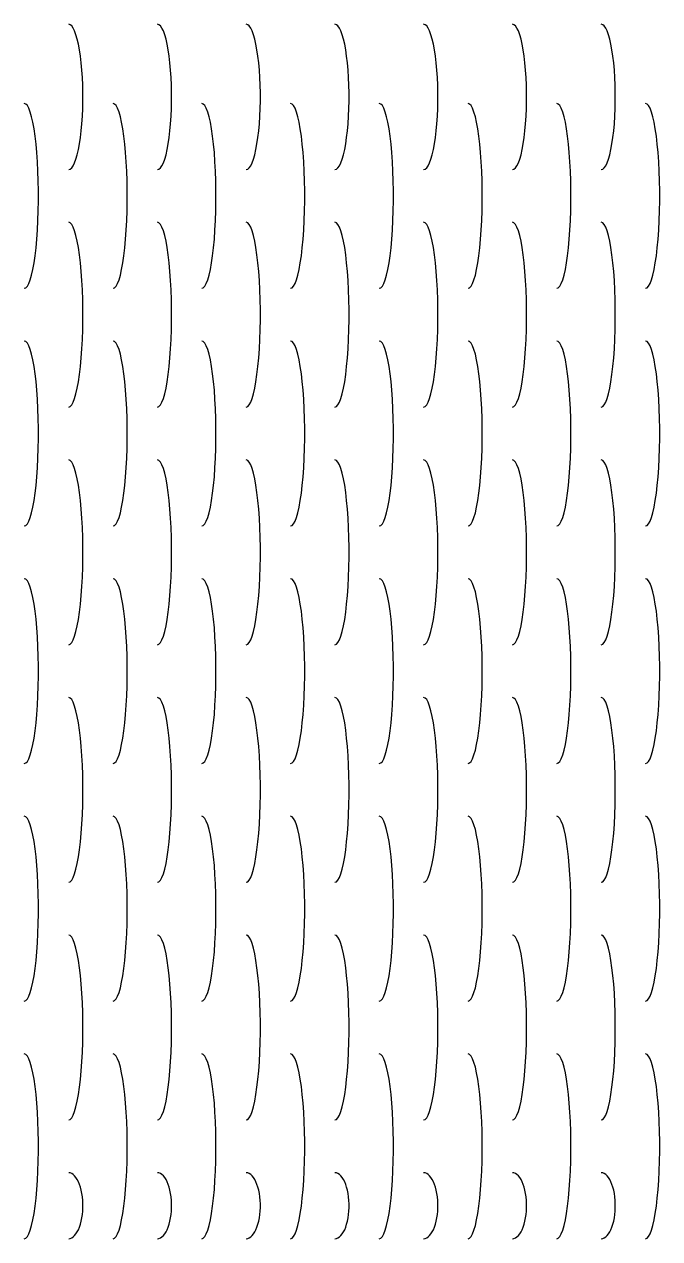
# Model space of a CAD drawing. Header units: millimetres. Extents: x 1.7 to 100.2, y 4 to 96.
# Drawn here: x 1.7 to 49.8, y 4 to 96 of the extents above; entities that cross this region are included whole.
import ezdxf

# ---------------------------------------------------------------- set-up
doc = ezdxf.new("R2010")
doc.units = ezdxf.units.MM
doc.layers.add('CUT', color=1, linetype='Continuous')

msp = doc.modelspace()

# ---------------------------------------------------------------- linework, layer by layer
at = {"layer": 'CUT'}
for points in [[(5.04, 85), (5.156, 85.032), (5.271, 85.129), (5.383, 85.288), (5.491, 85.508), (5.594, 85.787), (5.691, 86.121), (5.779, 86.507), (5.859, 86.939), (5.93, 87.413), (5.99, 87.924), (6.039, 88.464), (6.076, 89.029), (6.101, 89.61), (6.114, 90.202), (6.114, 90.798), (6.101, 91.39), (6.076, 91.971), (6.039, 92.536), (5.99, 93.076), (5.93, 93.587), (5.859, 94.061), (5.779, 94.493), (5.691, 94.879), (5.594, 95.213), (5.491, 95.492), (5.383, 95.712), (5.271, 95.871), (5.156, 95.968), (5.04, 96)], [(11.76, 85), (11.876, 85.032), (11.991, 85.129), (12.103, 85.288), (12.211, 85.508), (12.314, 85.787), (12.411, 86.121), (12.499, 86.507), (12.579, 86.939), (12.65, 87.413), (12.71, 87.924), (12.759, 88.464), (12.796, 89.029), (12.821, 89.61), (12.834, 90.202), (12.834, 90.798), (12.821, 91.39), (12.796, 91.971), (12.759, 92.536), (12.71, 93.076), (12.65, 93.587), (12.579, 94.061), (12.499, 94.493), (12.411, 94.879), (12.314, 95.213), (12.211, 95.492), (12.103, 95.712), (11.991, 95.871), (11.876, 95.968), (11.76, 96)], [(18.48, 85), (18.596, 85.032), (18.711, 85.129), (18.823, 85.288), (18.931, 85.508), (19.034, 85.787), (19.131, 86.121), (19.219, 86.507), (19.299, 86.939), (19.37, 87.413), (19.43, 87.924), (19.479, 88.464), (19.516, 89.029), (19.541, 89.61), (19.554, 90.202), (19.554, 90.798), (19.541, 91.39), (19.516, 91.971), (19.479, 92.536), (19.43, 93.076), (19.37, 93.587), (19.299, 94.061), (19.219, 94.493), (19.131, 94.879), (19.034, 95.213), (18.931, 95.492), (18.823, 95.712), (18.711, 95.871), (18.596, 95.968), (18.48, 96)], [(25.2, 85), (25.316, 85.032), (25.431, 85.129), (25.543, 85.288), (25.651, 85.508), (25.754, 85.787), (25.851, 86.121), (25.939, 86.507), (26.019, 86.939), (26.09, 87.413), (26.15, 87.924), (26.199, 88.464), (26.236, 89.029), (26.261, 89.61), (26.274, 90.202), (26.274, 90.798), (26.261, 91.39), (26.236, 91.971), (26.199, 92.536), (26.15, 93.076), (26.09, 93.587), (26.019, 94.061), (25.939, 94.493), (25.851, 94.879), (25.754, 95.213), (25.651, 95.492), (25.543, 95.712), (25.431, 95.871), (25.316, 95.968), (25.2, 96)], [(31.92, 85), (32.036, 85.032), (32.151, 85.129), (32.263, 85.288), (32.371, 85.508), (32.474, 85.787), (32.571, 86.121), (32.659, 86.507), (32.739, 86.939), (32.81, 87.413), (32.87, 87.924), (32.919, 88.464), (32.956, 89.029), (32.981, 89.61), (32.994, 90.202), (32.994, 90.798), (32.981, 91.39), (32.956, 91.971), (32.919, 92.536), (32.87, 93.076), (32.81, 93.587), (32.739, 94.061), (32.659, 94.493), (32.571, 94.879), (32.474, 95.213), (32.371, 95.492), (32.263, 95.712), (32.151, 95.871), (32.036, 95.968), (31.92, 96)], [(38.64, 85), (38.756, 85.032), (38.871, 85.129), (38.983, 85.288), (39.091, 85.508), (39.194, 85.787), (39.291, 86.121), (39.379, 86.507), (39.459, 86.939), (39.53, 87.413), (39.59, 87.924), (39.639, 88.464), (39.676, 89.029), (39.701, 89.61), (39.714, 90.202), (39.714, 90.798), (39.701, 91.39), (39.676, 91.971), (39.639, 92.536), (39.59, 93.076), (39.53, 93.587), (39.459, 94.061), (39.379, 94.493), (39.291, 94.879), (39.194, 95.213), (39.091, 95.492), (38.983, 95.712), (38.871, 95.871), (38.756, 95.968), (38.64, 96)], [(45.36, 85), (45.476, 85.032), (45.591, 85.129), (45.703, 85.288), (45.811, 85.508), (45.914, 85.787), (46.011, 86.121), (46.099, 86.507), (46.179, 86.939), (46.25, 87.413), (46.31, 87.924), (46.359, 88.464), (46.396, 89.029), (46.421, 89.61), (46.434, 90.202), (46.434, 90.798), (46.421, 91.39), (46.396, 91.971), (46.359, 92.536), (46.31, 93.076), (46.25, 93.587), (46.179, 94.061), (46.099, 94.493), (46.011, 94.879), (45.914, 95.213), (45.811, 95.492), (45.703, 95.712), (45.591, 95.871), (45.476, 95.968), (45.36, 96)], [(1.68, 76), (1.796, 76.041), (1.911, 76.164), (2.023, 76.366), (2.131, 76.647), (2.234, 77.002), (2.331, 77.427), (2.419, 77.918), (2.499, 78.468), (2.57, 79.072), (2.63, 79.721), (2.679, 80.409), (2.716, 81.127), (2.741, 81.868), (2.754, 82.621), (2.754, 83.379), (2.741, 84.132), (2.716, 84.873), (2.679, 85.591), (2.63, 86.279), (2.57, 86.928), (2.499, 87.532), (2.419, 88.082), (2.331, 88.573), (2.234, 88.998), (2.131, 89.353), (2.023, 89.634), (1.911, 89.836), (1.796, 89.959), (1.68, 90)], [(8.4, 76), (8.516, 76.041), (8.631, 76.164), (8.743, 76.366), (8.851, 76.647), (8.954, 77.002), (9.051, 77.427), (9.139, 77.918), (9.219, 78.468), (9.29, 79.072), (9.35, 79.721), (9.399, 80.409), (9.436, 81.127), (9.461, 81.868), (9.474, 82.621), (9.474, 83.379), (9.461, 84.132), (9.436, 84.873), (9.399, 85.591), (9.35, 86.279), (9.29, 86.928), (9.219, 87.532), (9.139, 88.082), (9.051, 88.573), (8.954, 88.998), (8.851, 89.353), (8.743, 89.634), (8.631, 89.836), (8.516, 89.959), (8.4, 90)], [(15.12, 76), (15.236, 76.041), (15.351, 76.164), (15.463, 76.366), (15.571, 76.647), (15.674, 77.002), (15.771, 77.427), (15.859, 77.918), (15.939, 78.468), (16.01, 79.072), (16.07, 79.721), (16.119, 80.409), (16.156, 81.127), (16.181, 81.868), (16.194, 82.621), (16.194, 83.379), (16.181, 84.132), (16.156, 84.873), (16.119, 85.591), (16.07, 86.279), (16.01, 86.928), (15.939, 87.532), (15.859, 88.082), (15.771, 88.573), (15.674, 88.998), (15.571, 89.353), (15.463, 89.634), (15.351, 89.836), (15.236, 89.959), (15.12, 90)], [(21.84, 76), (21.956, 76.041), (22.071, 76.164), (22.183, 76.366), (22.291, 76.647), (22.394, 77.002), (22.491, 77.427), (22.579, 77.918), (22.659, 78.468), (22.73, 79.072), (22.79, 79.721), (22.839, 80.409), (22.876, 81.127), (22.901, 81.868), (22.914, 82.621), (22.914, 83.379), (22.901, 84.132), (22.876, 84.873), (22.839, 85.591), (22.79, 86.279), (22.73, 86.928), (22.659, 87.532), (22.579, 88.082), (22.491, 88.573), (22.394, 88.998), (22.291, 89.353), (22.183, 89.634), (22.071, 89.836), (21.956, 89.959), (21.84, 90)], [(28.56, 76), (28.676, 76.041), (28.791, 76.164), (28.903, 76.366), (29.011, 76.647), (29.114, 77.002), (29.211, 77.427), (29.299, 77.918), (29.379, 78.468), (29.45, 79.072), (29.51, 79.721), (29.559, 80.409), (29.596, 81.127), (29.621, 81.868), (29.634, 82.621), (29.634, 83.379), (29.621, 84.132), (29.596, 84.873), (29.559, 85.591), (29.51, 86.279), (29.45, 86.928), (29.379, 87.532), (29.299, 88.082), (29.211, 88.573), (29.114, 88.998), (29.011, 89.353), (28.903, 89.634), (28.791, 89.836), (28.676, 89.959), (28.56, 90)], [(35.28, 76), (35.396, 76.041), (35.511, 76.164), (35.623, 76.366), (35.731, 76.647), (35.834, 77.002), (35.931, 77.427), (36.019, 77.918), (36.099, 78.468), (36.17, 79.072), (36.23, 79.721), (36.279, 80.409), (36.316, 81.127), (36.341, 81.868), (36.354, 82.621), (36.354, 83.379), (36.341, 84.132), (36.316, 84.873), (36.279, 85.591), (36.23, 86.279), (36.17, 86.928), (36.099, 87.532), (36.019, 88.082), (35.931, 88.573), (35.834, 88.998), (35.731, 89.353), (35.623, 89.634), (35.511, 89.836), (35.396, 89.959), (35.28, 90)], [(42, 76), (42.116, 76.041), (42.231, 76.164), (42.343, 76.366), (42.451, 76.647), (42.554, 77.002), (42.651, 77.427), (42.739, 77.918), (42.819, 78.468), (42.89, 79.072), (42.95, 79.721), (42.999, 80.409), (43.036, 81.127), (43.061, 81.868), (43.074, 82.621), (43.074, 83.379), (43.061, 84.132), (43.036, 84.873), (42.999, 85.591), (42.95, 86.279), (42.89, 86.928), (42.819, 87.532), (42.739, 88.082), (42.651, 88.573), (42.554, 88.998), (42.451, 89.353), (42.343, 89.634), (42.231, 89.836), (42.116, 89.959), (42, 90)], [(48.72, 76), (48.836, 76.041), (48.951, 76.164), (49.063, 76.366), (49.171, 76.647), (49.274, 77.002), (49.371, 77.427), (49.459, 77.918), (49.539, 78.468), (49.61, 79.072), (49.67, 79.721), (49.719, 80.409), (49.756, 81.127), (49.781, 81.868), (49.794, 82.621), (49.794, 83.379), (49.781, 84.132), (49.756, 84.873), (49.719, 85.591), (49.67, 86.279), (49.61, 86.928), (49.539, 87.532), (49.459, 88.082), (49.371, 88.573), (49.274, 88.998), (49.171, 89.353), (49.063, 89.634), (48.951, 89.836), (48.836, 89.959), (48.72, 90)], [(5.04, 67), (5.156, 67.041), (5.271, 67.164), (5.383, 67.366), (5.491, 67.647), (5.594, 68.002), (5.691, 68.427), (5.779, 68.918), (5.859, 69.468), (5.93, 70.072), (5.99, 70.721), (6.039, 71.409), (6.076, 72.127), (6.101, 72.868), (6.114, 73.621), (6.114, 74.379), (6.101, 75.132), (6.076, 75.873), (6.039, 76.591), (5.99, 77.279), (5.93, 77.928), (5.859, 78.532), (5.779, 79.082), (5.691, 79.573), (5.594, 79.998), (5.491, 80.353), (5.383, 80.634), (5.271, 80.836), (5.156, 80.959), (5.04, 81)], [(11.76, 67), (11.876, 67.041), (11.991, 67.164), (12.103, 67.366), (12.211, 67.647), (12.314, 68.002), (12.411, 68.427), (12.499, 68.918), (12.579, 69.468), (12.65, 70.072), (12.71, 70.721), (12.759, 71.409), (12.796, 72.127), (12.821, 72.868), (12.834, 73.621), (12.834, 74.379), (12.821, 75.132), (12.796, 75.873), (12.759, 76.591), (12.71, 77.279), (12.65, 77.928), (12.579, 78.532), (12.499, 79.082), (12.411, 79.573), (12.314, 79.998), (12.211, 80.353), (12.103, 80.634), (11.991, 80.836), (11.876, 80.959), (11.76, 81)], [(18.48, 67), (18.596, 67.041), (18.711, 67.164), (18.823, 67.366), (18.931, 67.647), (19.034, 68.002), (19.131, 68.427), (19.219, 68.918), (19.299, 69.468), (19.37, 70.072), (19.43, 70.721), (19.479, 71.409), (19.516, 72.127), (19.541, 72.868), (19.554, 73.621), (19.554, 74.379), (19.541, 75.132), (19.516, 75.873), (19.479, 76.591), (19.43, 77.279), (19.37, 77.928), (19.299, 78.532), (19.219, 79.082), (19.131, 79.573), (19.034, 79.998), (18.931, 80.353), (18.823, 80.634), (18.711, 80.836), (18.596, 80.959), (18.48, 81)], [(25.2, 67), (25.316, 67.041), (25.431, 67.164), (25.543, 67.366), (25.651, 67.647), (25.754, 68.002), (25.851, 68.427), (25.939, 68.918), (26.019, 69.468), (26.09, 70.072), (26.15, 70.721), (26.199, 71.409), (26.236, 72.127), (26.261, 72.868), (26.274, 73.621), (26.274, 74.379), (26.261, 75.132), (26.236, 75.873), (26.199, 76.591), (26.15, 77.279), (26.09, 77.928), (26.019, 78.532), (25.939, 79.082), (25.851, 79.573), (25.754, 79.998), (25.651, 80.353), (25.543, 80.634), (25.431, 80.836), (25.316, 80.959), (25.2, 81)], [(31.92, 67), (32.036, 67.041), (32.151, 67.164), (32.263, 67.366), (32.371, 67.647), (32.474, 68.002), (32.571, 68.427), (32.659, 68.918), (32.739, 69.468), (32.81, 70.072), (32.87, 70.721), (32.919, 71.409), (32.956, 72.127), (32.981, 72.868), (32.994, 73.621), (32.994, 74.379), (32.981, 75.132), (32.956, 75.873), (32.919, 76.591), (32.87, 77.279), (32.81, 77.928), (32.739, 78.532), (32.659, 79.082), (32.571, 79.573), (32.474, 79.998), (32.371, 80.353), (32.263, 80.634), (32.151, 80.836), (32.036, 80.959), (31.92, 81)], [(38.64, 67), (38.756, 67.041), (38.871, 67.164), (38.983, 67.366), (39.091, 67.647), (39.194, 68.002), (39.291, 68.427), (39.379, 68.918), (39.459, 69.468), (39.53, 70.072), (39.59, 70.721), (39.639, 71.409), (39.676, 72.127), (39.701, 72.868), (39.714, 73.621), (39.714, 74.379), (39.701, 75.132), (39.676, 75.873), (39.639, 76.591), (39.59, 77.279), (39.53, 77.928), (39.459, 78.532), (39.379, 79.082), (39.291, 79.573), (39.194, 79.998), (39.091, 80.353), (38.983, 80.634), (38.871, 80.836), (38.756, 80.959), (38.64, 81)], [(45.36, 67), (45.476, 67.041), (45.591, 67.164), (45.703, 67.366), (45.811, 67.647), (45.914, 68.002), (46.011, 68.427), (46.099, 68.918), (46.179, 69.468), (46.25, 70.072), (46.31, 70.721), (46.359, 71.409), (46.396, 72.127), (46.421, 72.868), (46.434, 73.621), (46.434, 74.379), (46.421, 75.132), (46.396, 75.873), (46.359, 76.591), (46.31, 77.279), (46.25, 77.928), (46.179, 78.532), (46.099, 79.082), (46.011, 79.573), (45.914, 79.998), (45.811, 80.353), (45.703, 80.634), (45.591, 80.836), (45.476, 80.959), (45.36, 81)], [(1.68, 58), (1.796, 58.041), (1.911, 58.164), (2.023, 58.366), (2.131, 58.647), (2.234, 59.002), (2.331, 59.427), (2.419, 59.918), (2.499, 60.468), (2.57, 61.072), (2.63, 61.721), (2.679, 62.409), (2.716, 63.127), (2.741, 63.868), (2.754, 64.621), (2.754, 65.379), (2.741, 66.132), (2.716, 66.873), (2.679, 67.591), (2.63, 68.279), (2.57, 68.928), (2.499, 69.532), (2.419, 70.082), (2.331, 70.573), (2.234, 70.998), (2.131, 71.353), (2.023, 71.634), (1.911, 71.836), (1.796, 71.959), (1.68, 72)], [(8.4, 58), (8.516, 58.041), (8.631, 58.164), (8.743, 58.366), (8.851, 58.647), (8.954, 59.002), (9.051, 59.427), (9.139, 59.918), (9.219, 60.468), (9.29, 61.072), (9.35, 61.721), (9.399, 62.409), (9.436, 63.127), (9.461, 63.868), (9.474, 64.621), (9.474, 65.379), (9.461, 66.132), (9.436, 66.873), (9.399, 67.591), (9.35, 68.279), (9.29, 68.928), (9.219, 69.532), (9.139, 70.082), (9.051, 70.573), (8.954, 70.998), (8.851, 71.353), (8.743, 71.634), (8.631, 71.836), (8.516, 71.959), (8.4, 72)], [(15.12, 58), (15.236, 58.041), (15.351, 58.164), (15.463, 58.366), (15.571, 58.647), (15.674, 59.002), (15.771, 59.427), (15.859, 59.918), (15.939, 60.468), (16.01, 61.072), (16.07, 61.721), (16.119, 62.409), (16.156, 63.127), (16.181, 63.868), (16.194, 64.621), (16.194, 65.379), (16.181, 66.132), (16.156, 66.873), (16.119, 67.591), (16.07, 68.279), (16.01, 68.928), (15.939, 69.532), (15.859, 70.082), (15.771, 70.573), (15.674, 70.998), (15.571, 71.353), (15.463, 71.634), (15.351, 71.836), (15.236, 71.959), (15.12, 72)], [(21.84, 58), (21.956, 58.041), (22.071, 58.164), (22.183, 58.366), (22.291, 58.647), (22.394, 59.002), (22.491, 59.427), (22.579, 59.918), (22.659, 60.468), (22.73, 61.072), (22.79, 61.721), (22.839, 62.409), (22.876, 63.127), (22.901, 63.868), (22.914, 64.621), (22.914, 65.379), (22.901, 66.132), (22.876, 66.873), (22.839, 67.591), (22.79, 68.279), (22.73, 68.928), (22.659, 69.532), (22.579, 70.082), (22.491, 70.573), (22.394, 70.998), (22.291, 71.353), (22.183, 71.634), (22.071, 71.836), (21.956, 71.959), (21.84, 72)], [(28.56, 58), (28.676, 58.041), (28.791, 58.164), (28.903, 58.366), (29.011, 58.647), (29.114, 59.002), (29.211, 59.427), (29.299, 59.918), (29.379, 60.468), (29.45, 61.072), (29.51, 61.721), (29.559, 62.409), (29.596, 63.127), (29.621, 63.868), (29.634, 64.621), (29.634, 65.379), (29.621, 66.132), (29.596, 66.873), (29.559, 67.591), (29.51, 68.279), (29.45, 68.928), (29.379, 69.532), (29.299, 70.082), (29.211, 70.573), (29.114, 70.998), (29.011, 71.353), (28.903, 71.634), (28.791, 71.836), (28.676, 71.959), (28.56, 72)], [(35.28, 58), (35.396, 58.041), (35.511, 58.164), (35.623, 58.366), (35.731, 58.647), (35.834, 59.002), (35.931, 59.427), (36.019, 59.918), (36.099, 60.468), (36.17, 61.072), (36.23, 61.721), (36.279, 62.409), (36.316, 63.127), (36.341, 63.868), (36.354, 64.621), (36.354, 65.379), (36.341, 66.132), (36.316, 66.873), (36.279, 67.591), (36.23, 68.279), (36.17, 68.928), (36.099, 69.532), (36.019, 70.082), (35.931, 70.573), (35.834, 70.998), (35.731, 71.353), (35.623, 71.634), (35.511, 71.836), (35.396, 71.959), (35.28, 72)], [(42, 58), (42.116, 58.041), (42.231, 58.164), (42.343, 58.366), (42.451, 58.647), (42.554, 59.002), (42.651, 59.427), (42.739, 59.918), (42.819, 60.468), (42.89, 61.072), (42.95, 61.721), (42.999, 62.409), (43.036, 63.127), (43.061, 63.868), (43.074, 64.621), (43.074, 65.379), (43.061, 66.132), (43.036, 66.873), (42.999, 67.591), (42.95, 68.279), (42.89, 68.928), (42.819, 69.532), (42.739, 70.082), (42.651, 70.573), (42.554, 70.998), (42.451, 71.353), (42.343, 71.634), (42.231, 71.836), (42.116, 71.959), (42, 72)], [(48.72, 58), (48.836, 58.041), (48.951, 58.164), (49.063, 58.366), (49.171, 58.647), (49.274, 59.002), (49.371, 59.427), (49.459, 59.918), (49.539, 60.468), (49.61, 61.072), (49.67, 61.721), (49.719, 62.409), (49.756, 63.127), (49.781, 63.868), (49.794, 64.621), (49.794, 65.379), (49.781, 66.132), (49.756, 66.873), (49.719, 67.591), (49.67, 68.279), (49.61, 68.928), (49.539, 69.532), (49.459, 70.082), (49.371, 70.573), (49.274, 70.998), (49.171, 71.353), (49.063, 71.634), (48.951, 71.836), (48.836, 71.959), (48.72, 72)], [(5.04, 49), (5.156, 49.041), (5.271, 49.164), (5.383, 49.366), (5.491, 49.647), (5.594, 50.002), (5.691, 50.427), (5.779, 50.918), (5.859, 51.468), (5.93, 52.072), (5.99, 52.721), (6.039, 53.409), (6.076, 54.127), (6.101, 54.868), (6.114, 55.621), (6.114, 56.379), (6.101, 57.132), (6.076, 57.873), (6.039, 58.591), (5.99, 59.279), (5.93, 59.928), (5.859, 60.532), (5.779, 61.082), (5.691, 61.573), (5.594, 61.998), (5.491, 62.353), (5.383, 62.634), (5.271, 62.836), (5.156, 62.959), (5.04, 63)], [(11.76, 49), (11.876, 49.041), (11.991, 49.164), (12.103, 49.366), (12.211, 49.647), (12.314, 50.002), (12.411, 50.427), (12.499, 50.918), (12.579, 51.468), (12.65, 52.072), (12.71, 52.721), (12.759, 53.409), (12.796, 54.127), (12.821, 54.868), (12.834, 55.621), (12.834, 56.379), (12.821, 57.132), (12.796, 57.873), (12.759, 58.591), (12.71, 59.279), (12.65, 59.928), (12.579, 60.532), (12.499, 61.082), (12.411, 61.573), (12.314, 61.998), (12.211, 62.353), (12.103, 62.634), (11.991, 62.836), (11.876, 62.959), (11.76, 63)], [(18.48, 49), (18.596, 49.041), (18.711, 49.164), (18.823, 49.366), (18.931, 49.647), (19.034, 50.002), (19.131, 50.427), (19.219, 50.918), (19.299, 51.468), (19.37, 52.072), (19.43, 52.721), (19.479, 53.409), (19.516, 54.127), (19.541, 54.868), (19.554, 55.621), (19.554, 56.379), (19.541, 57.132), (19.516, 57.873), (19.479, 58.591), (19.43, 59.279), (19.37, 59.928), (19.299, 60.532), (19.219, 61.082), (19.131, 61.573), (19.034, 61.998), (18.931, 62.353), (18.823, 62.634), (18.711, 62.836), (18.596, 62.959), (18.48, 63)], [(25.2, 49), (25.316, 49.041), (25.431, 49.164), (25.543, 49.366), (25.651, 49.647), (25.754, 50.002), (25.851, 50.427), (25.939, 50.918), (26.019, 51.468), (26.09, 52.072), (26.15, 52.721), (26.199, 53.409), (26.236, 54.127), (26.261, 54.868), (26.274, 55.621), (26.274, 56.379), (26.261, 57.132), (26.236, 57.873), (26.199, 58.591), (26.15, 59.279), (26.09, 59.928), (26.019, 60.532), (25.939, 61.082), (25.851, 61.573), (25.754, 61.998), (25.651, 62.353), (25.543, 62.634), (25.431, 62.836), (25.316, 62.959), (25.2, 63)], [(31.92, 49), (32.036, 49.041), (32.151, 49.164), (32.263, 49.366), (32.371, 49.647), (32.474, 50.002), (32.571, 50.427), (32.659, 50.918), (32.739, 51.468), (32.81, 52.072), (32.87, 52.721), (32.919, 53.409), (32.956, 54.127), (32.981, 54.868), (32.994, 55.621), (32.994, 56.379), (32.981, 57.132), (32.956, 57.873), (32.919, 58.591), (32.87, 59.279), (32.81, 59.928), (32.739, 60.532), (32.659, 61.082), (32.571, 61.573), (32.474, 61.998), (32.371, 62.353), (32.263, 62.634), (32.151, 62.836), (32.036, 62.959), (31.92, 63)], [(38.64, 49), (38.756, 49.041), (38.871, 49.164), (38.983, 49.366), (39.091, 49.647), (39.194, 50.002), (39.291, 50.427), (39.379, 50.918), (39.459, 51.468), (39.53, 52.072), (39.59, 52.721), (39.639, 53.409), (39.676, 54.127), (39.701, 54.868), (39.714, 55.621), (39.714, 56.379), (39.701, 57.132), (39.676, 57.873), (39.639, 58.591), (39.59, 59.279), (39.53, 59.928), (39.459, 60.532), (39.379, 61.082), (39.291, 61.573), (39.194, 61.998), (39.091, 62.353), (38.983, 62.634), (38.871, 62.836), (38.756, 62.959), (38.64, 63)], [(45.36, 49), (45.476, 49.041), (45.591, 49.164), (45.703, 49.366), (45.811, 49.647), (45.914, 50.002), (46.011, 50.427), (46.099, 50.918), (46.179, 51.468), (46.25, 52.072), (46.31, 52.721), (46.359, 53.409), (46.396, 54.127), (46.421, 54.868), (46.434, 55.621), (46.434, 56.379), (46.421, 57.132), (46.396, 57.873), (46.359, 58.591), (46.31, 59.279), (46.25, 59.928), (46.179, 60.532), (46.099, 61.082), (46.011, 61.573), (45.914, 61.998), (45.811, 62.353), (45.703, 62.634), (45.591, 62.836), (45.476, 62.959), (45.36, 63)], [(1.68, 40), (1.796, 40.041), (1.911, 40.164), (2.023, 40.366), (2.131, 40.647), (2.234, 41.002), (2.331, 41.427), (2.419, 41.918), (2.499, 42.468), (2.57, 43.072), (2.63, 43.721), (2.679, 44.409), (2.716, 45.127), (2.741, 45.868), (2.754, 46.621), (2.754, 47.379), (2.741, 48.132), (2.716, 48.873), (2.679, 49.591), (2.63, 50.279), (2.57, 50.928), (2.499, 51.532), (2.419, 52.082), (2.331, 52.573), (2.234, 52.998), (2.131, 53.353), (2.023, 53.634), (1.911, 53.836), (1.796, 53.959), (1.68, 54)], [(8.4, 40), (8.516, 40.041), (8.631, 40.164), (8.743, 40.366), (8.851, 40.647), (8.954, 41.002), (9.051, 41.427), (9.139, 41.918), (9.219, 42.468), (9.29, 43.072), (9.35, 43.721), (9.399, 44.409), (9.436, 45.127), (9.461, 45.868), (9.474, 46.621), (9.474, 47.379), (9.461, 48.132), (9.436, 48.873), (9.399, 49.591), (9.35, 50.279), (9.29, 50.928), (9.219, 51.532), (9.139, 52.082), (9.051, 52.573), (8.954, 52.998), (8.851, 53.353), (8.743, 53.634), (8.631, 53.836), (8.516, 53.959), (8.4, 54)], [(15.12, 40), (15.236, 40.041), (15.351, 40.164), (15.463, 40.366), (15.571, 40.647), (15.674, 41.002), (15.771, 41.427), (15.859, 41.918), (15.939, 42.468), (16.01, 43.072), (16.07, 43.721), (16.119, 44.409), (16.156, 45.127), (16.181, 45.868), (16.194, 46.621), (16.194, 47.379), (16.181, 48.132), (16.156, 48.873), (16.119, 49.591), (16.07, 50.279), (16.01, 50.928), (15.939, 51.532), (15.859, 52.082), (15.771, 52.573), (15.674, 52.998), (15.571, 53.353), (15.463, 53.634), (15.351, 53.836), (15.236, 53.959), (15.12, 54)], [(21.84, 40), (21.956, 40.041), (22.071, 40.164), (22.183, 40.366), (22.291, 40.647), (22.394, 41.002), (22.491, 41.427), (22.579, 41.918), (22.659, 42.468), (22.73, 43.072), (22.79, 43.721), (22.839, 44.409), (22.876, 45.127), (22.901, 45.868), (22.914, 46.621), (22.914, 47.379), (22.901, 48.132), (22.876, 48.873), (22.839, 49.591), (22.79, 50.279), (22.73, 50.928), (22.659, 51.532), (22.579, 52.082), (22.491, 52.573), (22.394, 52.998), (22.291, 53.353), (22.183, 53.634), (22.071, 53.836), (21.956, 53.959), (21.84, 54)], [(28.56, 40), (28.676, 40.041), (28.791, 40.164), (28.903, 40.366), (29.011, 40.647), (29.114, 41.002), (29.211, 41.427), (29.299, 41.918), (29.379, 42.468), (29.45, 43.072), (29.51, 43.721), (29.559, 44.409), (29.596, 45.127), (29.621, 45.868), (29.634, 46.621), (29.634, 47.379), (29.621, 48.132), (29.596, 48.873), (29.559, 49.591), (29.51, 50.279), (29.45, 50.928), (29.379, 51.532), (29.299, 52.082), (29.211, 52.573), (29.114, 52.998), (29.011, 53.353), (28.903, 53.634), (28.791, 53.836), (28.676, 53.959), (28.56, 54)], [(35.28, 40), (35.396, 40.041), (35.511, 40.164), (35.623, 40.366), (35.731, 40.647), (35.834, 41.002), (35.931, 41.427), (36.019, 41.918), (36.099, 42.468), (36.17, 43.072), (36.23, 43.721), (36.279, 44.409), (36.316, 45.127), (36.341, 45.868), (36.354, 46.621), (36.354, 47.379), (36.341, 48.132), (36.316, 48.873), (36.279, 49.591), (36.23, 50.279), (36.17, 50.928), (36.099, 51.532), (36.019, 52.082), (35.931, 52.573), (35.834, 52.998), (35.731, 53.353), (35.623, 53.634), (35.511, 53.836), (35.396, 53.959), (35.28, 54)], [(42, 40), (42.116, 40.041), (42.231, 40.164), (42.343, 40.366), (42.451, 40.647), (42.554, 41.002), (42.651, 41.427), (42.739, 41.918), (42.819, 42.468), (42.89, 43.072), (42.95, 43.721), (42.999, 44.409), (43.036, 45.127), (43.061, 45.868), (43.074, 46.621), (43.074, 47.379), (43.061, 48.132), (43.036, 48.873), (42.999, 49.591), (42.95, 50.279), (42.89, 50.928), (42.819, 51.532), (42.739, 52.082), (42.651, 52.573), (42.554, 52.998), (42.451, 53.353), (42.343, 53.634), (42.231, 53.836), (42.116, 53.959), (42, 54)], [(48.72, 40), (48.836, 40.041), (48.951, 40.164), (49.063, 40.366), (49.171, 40.647), (49.274, 41.002), (49.371, 41.427), (49.459, 41.918), (49.539, 42.468), (49.61, 43.072), (49.67, 43.721), (49.719, 44.409), (49.756, 45.127), (49.781, 45.868), (49.794, 46.621), (49.794, 47.379), (49.781, 48.132), (49.756, 48.873), (49.719, 49.591), (49.67, 50.279), (49.61, 50.928), (49.539, 51.532), (49.459, 52.082), (49.371, 52.573), (49.274, 52.998), (49.171, 53.353), (49.063, 53.634), (48.951, 53.836), (48.836, 53.959), (48.72, 54)], [(5.04, 31), (5.156, 31.041), (5.271, 31.164), (5.383, 31.366), (5.491, 31.647), (5.594, 32.002), (5.691, 32.427), (5.779, 32.918), (5.859, 33.468), (5.93, 34.072), (5.99, 34.721), (6.039, 35.409), (6.076, 36.127), (6.101, 36.868), (6.114, 37.621), (6.114, 38.379), (6.101, 39.132), (6.076, 39.873), (6.039, 40.591), (5.99, 41.279), (5.93, 41.928), (5.859, 42.532), (5.779, 43.082), (5.691, 43.573), (5.594, 43.998), (5.491, 44.353), (5.383, 44.634), (5.271, 44.836), (5.156, 44.959), (5.04, 45)], [(11.76, 31), (11.876, 31.041), (11.991, 31.164), (12.103, 31.366), (12.211, 31.647), (12.314, 32.002), (12.411, 32.427), (12.499, 32.918), (12.579, 33.468), (12.65, 34.072), (12.71, 34.721), (12.759, 35.409), (12.796, 36.127), (12.821, 36.868), (12.834, 37.621), (12.834, 38.379), (12.821, 39.132), (12.796, 39.873), (12.759, 40.591), (12.71, 41.279), (12.65, 41.928), (12.579, 42.532), (12.499, 43.082), (12.411, 43.573), (12.314, 43.998), (12.211, 44.353), (12.103, 44.634), (11.991, 44.836), (11.876, 44.959), (11.76, 45)], [(18.48, 31), (18.596, 31.041), (18.711, 31.164), (18.823, 31.366), (18.931, 31.647), (19.034, 32.002), (19.131, 32.427), (19.219, 32.918), (19.299, 33.468), (19.37, 34.072), (19.43, 34.721), (19.479, 35.409), (19.516, 36.127), (19.541, 36.868), (19.554, 37.621), (19.554, 38.379), (19.541, 39.132), (19.516, 39.873), (19.479, 40.591), (19.43, 41.279), (19.37, 41.928), (19.299, 42.532), (19.219, 43.082), (19.131, 43.573), (19.034, 43.998), (18.931, 44.353), (18.823, 44.634), (18.711, 44.836), (18.596, 44.959), (18.48, 45)], [(25.2, 31), (25.316, 31.041), (25.431, 31.164), (25.543, 31.366), (25.651, 31.647), (25.754, 32.002), (25.851, 32.427), (25.939, 32.918), (26.019, 33.468), (26.09, 34.072), (26.15, 34.721), (26.199, 35.409), (26.236, 36.127), (26.261, 36.868), (26.274, 37.621), (26.274, 38.379), (26.261, 39.132), (26.236, 39.873), (26.199, 40.591), (26.15, 41.279), (26.09, 41.928), (26.019, 42.532), (25.939, 43.082), (25.851, 43.573), (25.754, 43.998), (25.651, 44.353), (25.543, 44.634), (25.431, 44.836), (25.316, 44.959), (25.2, 45)], [(31.92, 31), (32.036, 31.041), (32.151, 31.164), (32.263, 31.366), (32.371, 31.647), (32.474, 32.002), (32.571, 32.427), (32.659, 32.918), (32.739, 33.468), (32.81, 34.072), (32.87, 34.721), (32.919, 35.409), (32.956, 36.127), (32.981, 36.868), (32.994, 37.621), (32.994, 38.379), (32.981, 39.132), (32.956, 39.873), (32.919, 40.591), (32.87, 41.279), (32.81, 41.928), (32.739, 42.532), (32.659, 43.082), (32.571, 43.573), (32.474, 43.998), (32.371, 44.353), (32.263, 44.634), (32.151, 44.836), (32.036, 44.959), (31.92, 45)], [(38.64, 31), (38.756, 31.041), (38.871, 31.164), (38.983, 31.366), (39.091, 31.647), (39.194, 32.002), (39.291, 32.427), (39.379, 32.918), (39.459, 33.468), (39.53, 34.072), (39.59, 34.721), (39.639, 35.409), (39.676, 36.127), (39.701, 36.868), (39.714, 37.621), (39.714, 38.379), (39.701, 39.132), (39.676, 39.873), (39.639, 40.591), (39.59, 41.279), (39.53, 41.928), (39.459, 42.532), (39.379, 43.082), (39.291, 43.573), (39.194, 43.998), (39.091, 44.353), (38.983, 44.634), (38.871, 44.836), (38.756, 44.959), (38.64, 45)], [(45.36, 31), (45.476, 31.041), (45.591, 31.164), (45.703, 31.366), (45.811, 31.647), (45.914, 32.002), (46.011, 32.427), (46.099, 32.918), (46.179, 33.468), (46.25, 34.072), (46.31, 34.721), (46.359, 35.409), (46.396, 36.127), (46.421, 36.868), (46.434, 37.621), (46.434, 38.379), (46.421, 39.132), (46.396, 39.873), (46.359, 40.591), (46.31, 41.279), (46.25, 41.928), (46.179, 42.532), (46.099, 43.082), (46.011, 43.573), (45.914, 43.998), (45.811, 44.353), (45.703, 44.634), (45.591, 44.836), (45.476, 44.959), (45.36, 45)], [(1.68, 22), (1.796, 22.041), (1.911, 22.164), (2.023, 22.366), (2.131, 22.647), (2.234, 23.002), (2.331, 23.427), (2.419, 23.918), (2.499, 24.468), (2.57, 25.072), (2.63, 25.721), (2.679, 26.409), (2.716, 27.127), (2.741, 27.868), (2.754, 28.621), (2.754, 29.379), (2.741, 30.132), (2.716, 30.873), (2.679, 31.591), (2.63, 32.279), (2.57, 32.928), (2.499, 33.532), (2.419, 34.082), (2.331, 34.573), (2.234, 34.998), (2.131, 35.353), (2.023, 35.634), (1.911, 35.836), (1.796, 35.959), (1.68, 36)], [(8.4, 22), (8.516, 22.041), (8.631, 22.164), (8.743, 22.366), (8.851, 22.647), (8.954, 23.002), (9.051, 23.427), (9.139, 23.918), (9.219, 24.468), (9.29, 25.072), (9.35, 25.721), (9.399, 26.409), (9.436, 27.127), (9.461, 27.868), (9.474, 28.621), (9.474, 29.379), (9.461, 30.132), (9.436, 30.873), (9.399, 31.591), (9.35, 32.279), (9.29, 32.928), (9.219, 33.532), (9.139, 34.082), (9.051, 34.573), (8.954, 34.998), (8.851, 35.353), (8.743, 35.634), (8.631, 35.836), (8.516, 35.959), (8.4, 36)], [(15.12, 22), (15.236, 22.041), (15.351, 22.164), (15.463, 22.366), (15.571, 22.647), (15.674, 23.002), (15.771, 23.427), (15.859, 23.918), (15.939, 24.468), (16.01, 25.072), (16.07, 25.721), (16.119, 26.409), (16.156, 27.127), (16.181, 27.868), (16.194, 28.621), (16.194, 29.379), (16.181, 30.132), (16.156, 30.873), (16.119, 31.591), (16.07, 32.279), (16.01, 32.928), (15.939, 33.532), (15.859, 34.082), (15.771, 34.573), (15.674, 34.998), (15.571, 35.353), (15.463, 35.634), (15.351, 35.836), (15.236, 35.959), (15.12, 36)], [(21.84, 22), (21.956, 22.041), (22.071, 22.164), (22.183, 22.366), (22.291, 22.647), (22.394, 23.002), (22.491, 23.427), (22.579, 23.918), (22.659, 24.468), (22.73, 25.072), (22.79, 25.721), (22.839, 26.409), (22.876, 27.127), (22.901, 27.868), (22.914, 28.621), (22.914, 29.379), (22.901, 30.132), (22.876, 30.873), (22.839, 31.591), (22.79, 32.279), (22.73, 32.928), (22.659, 33.532), (22.579, 34.082), (22.491, 34.573), (22.394, 34.998), (22.291, 35.353), (22.183, 35.634), (22.071, 35.836), (21.956, 35.959), (21.84, 36)], [(28.56, 22), (28.676, 22.041), (28.791, 22.164), (28.903, 22.366), (29.011, 22.647), (29.114, 23.002), (29.211, 23.427), (29.299, 23.918), (29.379, 24.468), (29.45, 25.072), (29.51, 25.721), (29.559, 26.409), (29.596, 27.127), (29.621, 27.868), (29.634, 28.621), (29.634, 29.379), (29.621, 30.132), (29.596, 30.873), (29.559, 31.591), (29.51, 32.279), (29.45, 32.928), (29.379, 33.532), (29.299, 34.082), (29.211, 34.573), (29.114, 34.998), (29.011, 35.353), (28.903, 35.634), (28.791, 35.836), (28.676, 35.959), (28.56, 36)], [(35.28, 22), (35.396, 22.041), (35.511, 22.164), (35.623, 22.366), (35.731, 22.647), (35.834, 23.002), (35.931, 23.427), (36.019, 23.918), (36.099, 24.468), (36.17, 25.072), (36.23, 25.721), (36.279, 26.409), (36.316, 27.127), (36.341, 27.868), (36.354, 28.621), (36.354, 29.379), (36.341, 30.132), (36.316, 30.873), (36.279, 31.591), (36.23, 32.279), (36.17, 32.928), (36.099, 33.532), (36.019, 34.082), (35.931, 34.573), (35.834, 34.998), (35.731, 35.353), (35.623, 35.634), (35.511, 35.836), (35.396, 35.959), (35.28, 36)], [(42, 22), (42.116, 22.041), (42.231, 22.164), (42.343, 22.366), (42.451, 22.647), (42.554, 23.002), (42.651, 23.427), (42.739, 23.918), (42.819, 24.468), (42.89, 25.072), (42.95, 25.721), (42.999, 26.409), (43.036, 27.127), (43.061, 27.868), (43.074, 28.621), (43.074, 29.379), (43.061, 30.132), (43.036, 30.873), (42.999, 31.591), (42.95, 32.279), (42.89, 32.928), (42.819, 33.532), (42.739, 34.082), (42.651, 34.573), (42.554, 34.998), (42.451, 35.353), (42.343, 35.634), (42.231, 35.836), (42.116, 35.959), (42, 36)], [(48.72, 22), (48.836, 22.041), (48.951, 22.164), (49.063, 22.366), (49.171, 22.647), (49.274, 23.002), (49.371, 23.427), (49.459, 23.918), (49.539, 24.468), (49.61, 25.072), (49.67, 25.721), (49.719, 26.409), (49.756, 27.127), (49.781, 27.868), (49.794, 28.621), (49.794, 29.379), (49.781, 30.132), (49.756, 30.873), (49.719, 31.591), (49.67, 32.279), (49.61, 32.928), (49.539, 33.532), (49.459, 34.082), (49.371, 34.573), (49.274, 34.998), (49.171, 35.353), (49.063, 35.634), (48.951, 35.836), (48.836, 35.959), (48.72, 36)], [(5.04, 13), (5.156, 13.041), (5.271, 13.164), (5.383, 13.366), (5.491, 13.647), (5.594, 14.002), (5.691, 14.427), (5.779, 14.918), (5.859, 15.468), (5.93, 16.072), (5.99, 16.721), (6.039, 17.409), (6.076, 18.127), (6.101, 18.868), (6.114, 19.621), (6.114, 20.379), (6.101, 21.132), (6.076, 21.873), (6.039, 22.591), (5.99, 23.279), (5.93, 23.928), (5.859, 24.532), (5.779, 25.082), (5.691, 25.573), (5.594, 25.998), (5.491, 26.353), (5.383, 26.634), (5.271, 26.836), (5.156, 26.959), (5.04, 27)], [(11.76, 13), (11.876, 13.041), (11.991, 13.164), (12.103, 13.366), (12.211, 13.647), (12.314, 14.002), (12.411, 14.427), (12.499, 14.918), (12.579, 15.468), (12.65, 16.072), (12.71, 16.721), (12.759, 17.409), (12.796, 18.127), (12.821, 18.868), (12.834, 19.621), (12.834, 20.379), (12.821, 21.132), (12.796, 21.873), (12.759, 22.591), (12.71, 23.279), (12.65, 23.928), (12.579, 24.532), (12.499, 25.082), (12.411, 25.573), (12.314, 25.998), (12.211, 26.353), (12.103, 26.634), (11.991, 26.836), (11.876, 26.959), (11.76, 27)], [(18.48, 13), (18.596, 13.041), (18.711, 13.164), (18.823, 13.366), (18.931, 13.647), (19.034, 14.002), (19.131, 14.427), (19.219, 14.918), (19.299, 15.468), (19.37, 16.072), (19.43, 16.721), (19.479, 17.409), (19.516, 18.127), (19.541, 18.868), (19.554, 19.621), (19.554, 20.379), (19.541, 21.132), (19.516, 21.873), (19.479, 22.591), (19.43, 23.279), (19.37, 23.928), (19.299, 24.532), (19.219, 25.082), (19.131, 25.573), (19.034, 25.998), (18.931, 26.353), (18.823, 26.634), (18.711, 26.836), (18.596, 26.959), (18.48, 27)], [(25.2, 13), (25.316, 13.041), (25.431, 13.164), (25.543, 13.366), (25.651, 13.647), (25.754, 14.002), (25.851, 14.427), (25.939, 14.918), (26.019, 15.468), (26.09, 16.072), (26.15, 16.721), (26.199, 17.409), (26.236, 18.127), (26.261, 18.868), (26.274, 19.621), (26.274, 20.379), (26.261, 21.132), (26.236, 21.873), (26.199, 22.591), (26.15, 23.279), (26.09, 23.928), (26.019, 24.532), (25.939, 25.082), (25.851, 25.573), (25.754, 25.998), (25.651, 26.353), (25.543, 26.634), (25.431, 26.836), (25.316, 26.959), (25.2, 27)], [(31.92, 13), (32.036, 13.041), (32.151, 13.164), (32.263, 13.366), (32.371, 13.647), (32.474, 14.002), (32.571, 14.427), (32.659, 14.918), (32.739, 15.468), (32.81, 16.072), (32.87, 16.721), (32.919, 17.409), (32.956, 18.127), (32.981, 18.868), (32.994, 19.621), (32.994, 20.379), (32.981, 21.132), (32.956, 21.873), (32.919, 22.591), (32.87, 23.279), (32.81, 23.928), (32.739, 24.532), (32.659, 25.082), (32.571, 25.573), (32.474, 25.998), (32.371, 26.353), (32.263, 26.634), (32.151, 26.836), (32.036, 26.959), (31.92, 27)], [(38.64, 13), (38.756, 13.041), (38.871, 13.164), (38.983, 13.366), (39.091, 13.647), (39.194, 14.002), (39.291, 14.427), (39.379, 14.918), (39.459, 15.468), (39.53, 16.072), (39.59, 16.721), (39.639, 17.409), (39.676, 18.127), (39.701, 18.868), (39.714, 19.621), (39.714, 20.379), (39.701, 21.132), (39.676, 21.873), (39.639, 22.591), (39.59, 23.279), (39.53, 23.928), (39.459, 24.532), (39.379, 25.082), (39.291, 25.573), (39.194, 25.998), (39.091, 26.353), (38.983, 26.634), (38.871, 26.836), (38.756, 26.959), (38.64, 27)], [(45.36, 13), (45.476, 13.041), (45.591, 13.164), (45.703, 13.366), (45.811, 13.647), (45.914, 14.002), (46.011, 14.427), (46.099, 14.918), (46.179, 15.468), (46.25, 16.072), (46.31, 16.721), (46.359, 17.409), (46.396, 18.127), (46.421, 18.868), (46.434, 19.621), (46.434, 20.379), (46.421, 21.132), (46.396, 21.873), (46.359, 22.591), (46.31, 23.279), (46.25, 23.928), (46.179, 24.532), (46.099, 25.082), (46.011, 25.573), (45.914, 25.998), (45.811, 26.353), (45.703, 26.634), (45.591, 26.836), (45.476, 26.959), (45.36, 27)], [(1.68, 4), (1.796, 4.041), (1.911, 4.164), (2.023, 4.366), (2.131, 4.647), (2.234, 5.002), (2.331, 5.427), (2.419, 5.918), (2.499, 6.468), (2.57, 7.072), (2.63, 7.721), (2.679, 8.409), (2.716, 9.127), (2.741, 9.868), (2.754, 10.621), (2.754, 11.379), (2.741, 12.132), (2.716, 12.873), (2.679, 13.591), (2.63, 14.279), (2.57, 14.928), (2.499, 15.532), (2.419, 16.082), (2.331, 16.573), (2.234, 16.998), (2.131, 17.353), (2.023, 17.634), (1.911, 17.836), (1.796, 17.959), (1.68, 18)], [(8.4, 4), (8.516, 4.041), (8.631, 4.164), (8.743, 4.366), (8.851, 4.647), (8.954, 5.002), (9.051, 5.427), (9.139, 5.918), (9.219, 6.468), (9.29, 7.072), (9.35, 7.721), (9.399, 8.409), (9.436, 9.127), (9.461, 9.868), (9.474, 10.621), (9.474, 11.379), (9.461, 12.132), (9.436, 12.873), (9.399, 13.591), (9.35, 14.279), (9.29, 14.928), (9.219, 15.532), (9.139, 16.082), (9.051, 16.573), (8.954, 16.998), (8.851, 17.353), (8.743, 17.634), (8.631, 17.836), (8.516, 17.959), (8.4, 18)], [(15.12, 4), (15.236, 4.041), (15.351, 4.164), (15.463, 4.366), (15.571, 4.647), (15.674, 5.002), (15.771, 5.427), (15.859, 5.918), (15.939, 6.468), (16.01, 7.072), (16.07, 7.721), (16.119, 8.409), (16.156, 9.127), (16.181, 9.868), (16.194, 10.621), (16.194, 11.379), (16.181, 12.132), (16.156, 12.873), (16.119, 13.591), (16.07, 14.279), (16.01, 14.928), (15.939, 15.532), (15.859, 16.082), (15.771, 16.573), (15.674, 16.998), (15.571, 17.353), (15.463, 17.634), (15.351, 17.836), (15.236, 17.959), (15.12, 18)], [(21.84, 4), (21.956, 4.041), (22.071, 4.164), (22.183, 4.366), (22.291, 4.647), (22.394, 5.002), (22.491, 5.427), (22.579, 5.918), (22.659, 6.468), (22.73, 7.072), (22.79, 7.721), (22.839, 8.409), (22.876, 9.127), (22.901, 9.868), (22.914, 10.621), (22.914, 11.379), (22.901, 12.132), (22.876, 12.873), (22.839, 13.591), (22.79, 14.279), (22.73, 14.928), (22.659, 15.532), (22.579, 16.082), (22.491, 16.573), (22.394, 16.998), (22.291, 17.353), (22.183, 17.634), (22.071, 17.836), (21.956, 17.959), (21.84, 18)], [(28.56, 4), (28.676, 4.041), (28.791, 4.164), (28.903, 4.366), (29.011, 4.647), (29.114, 5.002), (29.211, 5.427), (29.299, 5.918), (29.379, 6.468), (29.45, 7.072), (29.51, 7.721), (29.559, 8.409), (29.596, 9.127), (29.621, 9.868), (29.634, 10.621), (29.634, 11.379), (29.621, 12.132), (29.596, 12.873), (29.559, 13.591), (29.51, 14.279), (29.45, 14.928), (29.379, 15.532), (29.299, 16.082), (29.211, 16.573), (29.114, 16.998), (29.011, 17.353), (28.903, 17.634), (28.791, 17.836), (28.676, 17.959), (28.56, 18)], [(35.28, 4), (35.396, 4.041), (35.511, 4.164), (35.623, 4.366), (35.731, 4.647), (35.834, 5.002), (35.931, 5.427), (36.019, 5.918), (36.099, 6.468), (36.17, 7.072), (36.23, 7.721), (36.279, 8.409), (36.316, 9.127), (36.341, 9.868), (36.354, 10.621), (36.354, 11.379), (36.341, 12.132), (36.316, 12.873), (36.279, 13.591), (36.23, 14.279), (36.17, 14.928), (36.099, 15.532), (36.019, 16.082), (35.931, 16.573), (35.834, 16.998), (35.731, 17.353), (35.623, 17.634), (35.511, 17.836), (35.396, 17.959), (35.28, 18)], [(42, 4), (42.116, 4.041), (42.231, 4.164), (42.343, 4.366), (42.451, 4.647), (42.554, 5.002), (42.651, 5.427), (42.739, 5.918), (42.819, 6.468), (42.89, 7.072), (42.95, 7.721), (42.999, 8.409), (43.036, 9.127), (43.061, 9.868), (43.074, 10.621), (43.074, 11.379), (43.061, 12.132), (43.036, 12.873), (42.999, 13.591), (42.95, 14.279), (42.89, 14.928), (42.819, 15.532), (42.739, 16.082), (42.651, 16.573), (42.554, 16.998), (42.451, 17.353), (42.343, 17.634), (42.231, 17.836), (42.116, 17.959), (42, 18)], [(48.72, 4), (48.836, 4.041), (48.951, 4.164), (49.063, 4.366), (49.171, 4.647), (49.274, 5.002), (49.371, 5.427), (49.459, 5.918), (49.539, 6.468), (49.61, 7.072), (49.67, 7.721), (49.719, 8.409), (49.756, 9.127), (49.781, 9.868), (49.794, 10.621), (49.794, 11.379), (49.781, 12.132), (49.756, 12.873), (49.719, 13.591), (49.67, 14.279), (49.61, 14.928), (49.539, 15.532), (49.459, 16.082), (49.371, 16.573), (49.274, 16.998), (49.171, 17.353), (49.063, 17.634), (48.951, 17.836), (48.836, 17.959), (48.72, 18)], [(5.04, 4), (5.156, 4.015), (5.271, 4.058), (5.383, 4.131), (5.491, 4.231), (5.594, 4.358), (5.691, 4.51), (5.779, 4.685), (5.859, 4.882), (5.93, 5.097), (5.99, 5.329), (6.039, 5.575), (6.076, 5.831), (6.101, 6.096), (6.114, 6.365), (6.114, 6.635), (6.101, 6.904), (6.076, 7.169), (6.039, 7.425), (5.99, 7.671), (5.93, 7.903), (5.859, 8.118), (5.779, 8.315), (5.691, 8.49), (5.594, 8.642), (5.491, 8.769), (5.383, 8.869), (5.271, 8.942), (5.156, 8.985), (5.04, 9)], [(11.76, 4), (11.876, 4.015), (11.991, 4.058), (12.103, 4.131), (12.211, 4.231), (12.314, 4.358), (12.411, 4.51), (12.499, 4.685), (12.579, 4.882), (12.65, 5.097), (12.71, 5.329), (12.759, 5.575), (12.796, 5.831), (12.821, 6.096), (12.834, 6.365), (12.834, 6.635), (12.821, 6.904), (12.796, 7.169), (12.759, 7.425), (12.71, 7.671), (12.65, 7.903), (12.579, 8.118), (12.499, 8.315), (12.411, 8.49), (12.314, 8.642), (12.211, 8.769), (12.103, 8.869), (11.991, 8.942), (11.876, 8.985), (11.76, 9)], [(18.48, 4), (18.596, 4.015), (18.711, 4.058), (18.823, 4.131), (18.931, 4.231), (19.034, 4.358), (19.131, 4.51), (19.219, 4.685), (19.299, 4.882), (19.37, 5.097), (19.43, 5.329), (19.479, 5.575), (19.516, 5.831), (19.541, 6.096), (19.554, 6.365), (19.554, 6.635), (19.541, 6.904), (19.516, 7.169), (19.479, 7.425), (19.43, 7.671), (19.37, 7.903), (19.299, 8.118), (19.219, 8.315), (19.131, 8.49), (19.034, 8.642), (18.931, 8.769), (18.823, 8.869), (18.711, 8.942), (18.596, 8.985), (18.48, 9)], [(25.2, 4), (25.316, 4.015), (25.431, 4.058), (25.543, 4.131), (25.651, 4.231), (25.754, 4.358), (25.851, 4.51), (25.939, 4.685), (26.019, 4.882), (26.09, 5.097), (26.15, 5.329), (26.199, 5.575), (26.236, 5.831), (26.261, 6.096), (26.274, 6.365), (26.274, 6.635), (26.261, 6.904), (26.236, 7.169), (26.199, 7.425), (26.15, 7.671), (26.09, 7.903), (26.019, 8.118), (25.939, 8.315), (25.851, 8.49), (25.754, 8.642), (25.651, 8.769), (25.543, 8.869), (25.431, 8.942), (25.316, 8.985), (25.2, 9)], [(31.92, 4), (32.036, 4.015), (32.151, 4.058), (32.263, 4.131), (32.371, 4.231), (32.474, 4.358), (32.571, 4.51), (32.659, 4.685), (32.739, 4.882), (32.81, 5.097), (32.87, 5.329), (32.919, 5.575), (32.956, 5.831), (32.981, 6.096), (32.994, 6.365), (32.994, 6.635), (32.981, 6.904), (32.956, 7.169), (32.919, 7.425), (32.87, 7.671), (32.81, 7.903), (32.739, 8.118), (32.659, 8.315), (32.571, 8.49), (32.474, 8.642), (32.371, 8.769), (32.263, 8.869), (32.151, 8.942), (32.036, 8.985), (31.92, 9)], [(38.64, 4), (38.756, 4.015), (38.871, 4.058), (38.983, 4.131), (39.091, 4.231), (39.194, 4.358), (39.291, 4.51), (39.379, 4.685), (39.459, 4.882), (39.53, 5.097), (39.59, 5.329), (39.639, 5.575), (39.676, 5.831), (39.701, 6.096), (39.714, 6.365), (39.714, 6.635), (39.701, 6.904), (39.676, 7.169), (39.639, 7.425), (39.59, 7.671), (39.53, 7.903), (39.459, 8.118), (39.379, 8.315), (39.291, 8.49), (39.194, 8.642), (39.091, 8.769), (38.983, 8.869), (38.871, 8.942), (38.756, 8.985), (38.64, 9)], [(45.36, 4), (45.476, 4.015), (45.591, 4.058), (45.703, 4.131), (45.811, 4.231), (45.914, 4.358), (46.011, 4.51), (46.099, 4.685), (46.179, 4.882), (46.25, 5.097), (46.31, 5.329), (46.359, 5.575), (46.396, 5.831), (46.421, 6.096), (46.434, 6.365), (46.434, 6.635), (46.421, 6.904), (46.396, 7.169), (46.359, 7.425), (46.31, 7.671), (46.25, 7.903), (46.179, 8.118), (46.099, 8.315), (46.011, 8.49), (45.914, 8.642), (45.811, 8.769), (45.703, 8.869), (45.591, 8.942), (45.476, 8.985), (45.36, 9)]]:
    msp.add_lwpolyline(points, dxfattribs=at)

doc.saveas('drawing.dxf')
